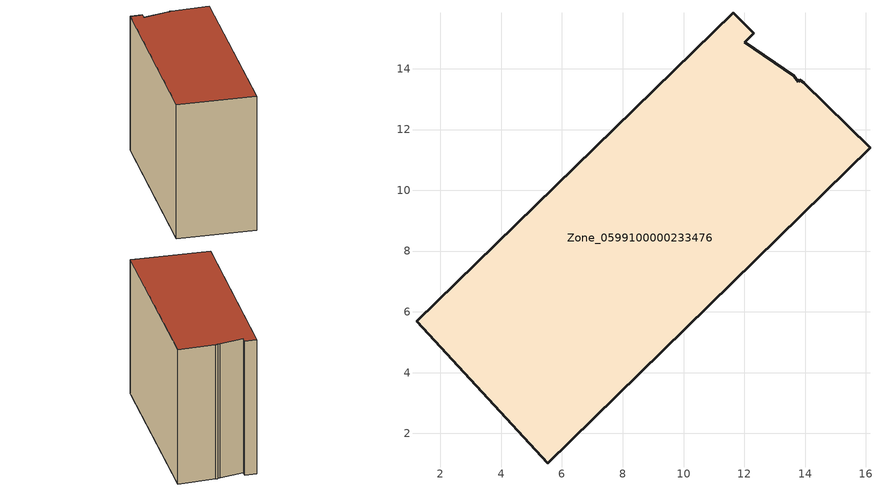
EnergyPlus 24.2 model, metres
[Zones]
Zone_0599100000233476
 floor ground (C_G): 5.52,1.01 1.21,5.69 11.63,15.85 12.31,15.18 12.01,14.88 13.63,13.77 13.78,13.58 13.83,13.63 13.97,13.54 16.14,11.4 z0
 wall outside (C_F): 5.52,1.01 16.14,11.4 13.97,13.54 13.83,13.63 13.78,13.58 13.63,13.77 12.01,14.88 12.31,15.18 11.63,15.85 1.21,5.69 5.52,1.01 z0:11.88
 roof outside (C_R): 1.21,5.69 5.52,1.01 16.14,11.4 13.97,13.54 13.83,13.63 13.78,13.58 13.63,13.77 12.01,14.88 12.31,15.18 11.63,15.85 z11.88
[BUILDING]
Pand.0599100000233476: North Axis=0; Terrain=City; Loads Convergence Tolerance Value=0.04; Temperature Convergence Tolerance Value=0.4; Solar Distribution=FullExterior; Maximum Number of Warmup Days=25; Minimum Number of Warmup Days=1
[Site:Location]
Rotterdam.The.Hague.AP_ZH_NLD Design_Conditions: Latitude=51.96; Longitude=4.45; Time Zone=1; Elevation=-4.5
[SITE:GROUNDTEMPERATURE:BUILDINGSURFACE]
18, 18, 18, 18, 18, 18, 18, 18, 18, 18, 18, 18
[MATERIAL] Thermal Absorptance=0.9; Solar Absorptance=0.7; Visible Absorptance=0.7
Name | Roughness | Thickness | Conductivity | Density | Specific Heat
G.TI.1946 | MediumSmooth | 0.15 | 1 | 540 | 1210
F.TI.1946 | Rough | 0.3 | 0.857143 | 1920 | 840
R.TI.1946 | MediumRough | 0.2 | 0.1 | 1500 | 1000
[CONSTRUCTION]
C_G: G.TI.1946
C_F: F.TI.1946
C_R: R.TI.1946
[ZONE]
Zone_0599100000233476: Type=1; Multiplier=1; Ceiling Height=Autocalculate; Volume=Autocalculate; Floor Area=autocalculate; Part of Total Floor Area=Yes
[ZONEINFILTRATION:DESIGNFLOWRATE]
Infil_Zone_0599100000233476: Zone or ZoneList or Space or SpaceList=Zone_0599100000233476; Schedule=AlwaysOn; Design Flow Rate Calculation Method=Flow/Area; Flow Rate per Floor Area=0.003; Constant Term Coefficient=1; Temperature Term Coefficient=0; Velocity Term Coefficient=0; Velocity Squared Term Coefficient=0
[HVACTEMPLATE:ZONE:IDEALLOADSAIRSYSTEM]
Zone_0599100000233476: Maximum Heating Supply Air Temperature=50; Minimum Cooling Supply Air Temperature=13; Maximum Heating Supply Air Humidity Ratio=0.0156; Minimum Cooling Supply Air Humidity Ratio=0.0077; Heating Limit=NoLimit; Cooling Limit=NoLimit; Dehumidification Control Type=ConstantSensibleHeatRatio; Cooling Sensible Heat Ratio=0.7; Dehumidification Setpoint=60; Humidification Control Type=None; Humidification Setpoint=30; Outdoor Air Method=None; Outdoor Air Flow Rate per Person=0.00944; Outdoor Air Flow Rate per Zone Floor Area=0; Outdoor Air Flow Rate per Zone=0; Demand Controlled Ventilation Type=None; Outdoor Air Economizer Type=NoEconomizer; Heat Recovery Type=None; Sensible Heat Recovery Effectiveness=0.7; Latent Heat Recovery Effectiveness=0.65
[ZONECONTROL:THERMOSTAT]
ThermostatControl_Zone_0599100000233476: Zone or ZoneList=Zone_0599100000233476; Control Type Schedule=DualSetpointControlType; Control 1=Thermostat_Zone_0599100000233476; Temperature Difference Between Cutout And Setpoint=0
[THERMOSTATSETPOINT:DUALSETPOINT]
Thermostat_Zone_0599100000233476: Heating Setpoint Temperature Schedule=HeatingSetpoint_Zone_0599100000233476; Cooling Setpoint Temperature Schedule=CoolingSetpoint_Zone_0599100000233476
[SCHEDULE:COMPACT]
HeatingSetpoint_Zone_0599100000233476: Through: 12/31, For: AllDays, Until: 24:00, 21
CoolingSetpoint_Zone_0599100000233476: Through: 12/31, For: AllDays, Until: 24:00, 24
DualSetpointControlType: Through: 12/31, For: AllDays, Until: 24:00, 4
AlwaysOn: Through: 12/31, For: AllDays, Until: 24:00, 1
